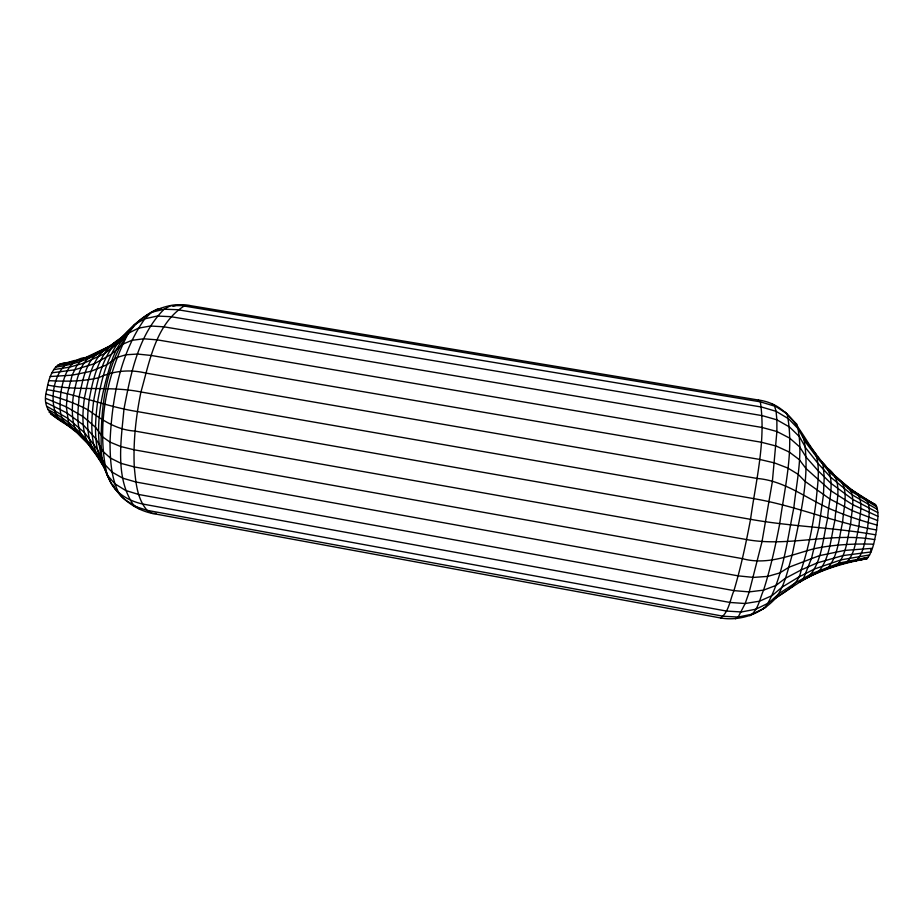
<?xml version="1.0" encoding="UTF-8"?>
<svg xmlns="http://www.w3.org/2000/svg" width="924" height="924" viewBox="0 0 924 924"><rect width="100%" height="100%" fill="white"/><g stroke="black" fill="none" stroke-linecap="round" stroke-linejoin="round"><path stroke-width="1.39" d="M50.497 413.964L65.234 423.388L81.208 436.151C66.066 419.785 38.912 417.717 46.835 389.605C48.164 381.647 50.416 373.446 55.636 367.094C61.284 361.18 70.836 363.536 77.847 360.244M867.082 558.673C843.242 561.931 819.981 569.785 799.375 582.259C820.073 569.842 843.6 562.97 867.082 558.673C873.319 550.542 874.624 539.755 876.576 529.96C876.991 521.806 880.133 511.769 875.282 504.55C854.804 493.682 836.301 479.071 821.286 461.388M771.54 601.085C783.229 592.307 798.532 586.151 801.189 569.946C808.604 547.978 812.97 525.109 816.031 502.159C817.197 486.301 820.674 469.531 815.8 454.007C799.872 432.12 789.165 404.007 758.408 400.034L190.182 305.613C161.919 300.369 138.138 318.341 120.986 338.577C102.737 354.446 79.499 363.929 55.636 367.094M47.863 409.575C76.011 423.319 97.759 448.071 108.466 477.396C90.945 441.256 99.746 398.579 111.342 361.977C119.184 339.027 135.701 318.965 157.842 308.847L161.411 308.593M136.475 323.388C106.306 356.075 100.566 404.735 101.178 447.551C101.525 477.835 122.153 507.184 152.529 513.455L720.72 617.994C741.14 621.448 762.416 613.259 775.987 597.793C785.03 585.077 787.987 569.219 792.307 554.504C799.791 516.308 810.995 476.103 803.626 437.225M132.19 327.881C109.575 345.461 102.298 375.052 97.586 401.905C94.733 424.509 93.047 449.272 105.117 469.611M762.785 609.101L766.677 605.543M110.164 345.761L122.834 337.341M720.72 617.994C729.024 611.723 730.029 599.676 733.945 590.621C740.909 567.209 746.014 543.312 750.542 519.323C755.913 480.653 766.111 440.91 760.348 401.836L758.408 400.034M773.492 599.306L801.431 581L803.753 577.858L811.584 558.108L818.883 527.431L823.434 494.918L824.22 477.119L823.122 465.153L821.91 461.804L802.529 436.613M735.446 618.78L738.184 617.059L752.586 614.067L765.488 607.495C783.24 577.454 786.994 541.314 793.855 507.646C796.754 480.295 803.788 451.663 797.019 424.474L784.938 412.012M790.863 587.56L793.069 586.209M808.188 577.442C822.302 561.942 822.938 537.941 827.696 518.237C828.251 500.011 837.929 475.941 821.91 461.804M817.278 573.111C830.122 559.39 830.734 537.814 834.984 520.189C835.712 503.037 844.721 479.464 827.003 467.844M826.622 569.299C838.276 557.184 838.853 537.872 842.642 522.141C843.323 509.17 848.475 493.589 841.625 481.774M749.803 615.742C758.315 610.383 759.655 598.671 763.582 590.124C770.512 568.445 775.432 546.188 779.694 523.839C784.568 487.733 794.444 450.138 787.109 413.86L772.487 404.296M836.174 565.996C846.731 555.359 847.273 538.091 850.646 524.104C851.247 512.543 855.809 498.59 849.526 488.138L848.151 488.23M845.934 563.236C855.474 553.903 855.994 538.484 858.985 526.068C859.516 515.777 863.536 503.303 857.784 494.063L856.525 494.121M116.609 341.753C98.729 353.361 78.863 362.231 57.623 365.257M122.753 337.225C99.677 348.579 93.52 376.391 89.247 399.445C86.521 420.42 85.297 444.941 101.155 461.376C88.069 441.071 70.501 423.492 49.053 412.127M96.154 454.123C80.815 439.847 81.913 417.186 84.396 398.14C88.242 379.833 91.961 357.114 109.09 346.431L82.409 359.078L76.992 365.303L72.153 375.167L67.325 394.005L66.355 406.895L68.549 422.591L70.166 426.172L74.394 430.238M85.124 357.565C68.018 359.39 63.329 378.528 60.845 392.561C60.072 403.06 57.762 417.486 67.267 424.728M128.401 332.363C104.816 346.315 98.267 375.698 93.659 400.704C90.818 423.308 89.201 449.503 105.024 468.018M100.947 351.79L104.504 350.184M818.121 571.748L821.667 570.339M87.722 357.172L96.2 353.927M825.213 568.93L833.667 566.1M79.106 359.921L86.498 357.565M839.812 564.333L843.508 563.317M76.761 360.279C53.604 361.423 46.385 405.971 59.841 419.669M172.892 306.191L175.491 305.544M845.991 562.704L852.251 561.33M59.598 364.183L70.351 362.162M862.358 559.551L854.746 560.787L855.855 561.007C864.494 552.829 864.98 539.062 867.636 528.02C868.098 518.872 871.655 507.692 866.377 499.538L865.222 499.572L875.282 504.55M95.241 354.065C79.545 360.071 76.738 380.884 73.412 395.414C72.026 406.098 71.529 417.209 74.729 427.627C77.535 435.897 85.851 440.298 90.725 447.216M868.341 557.207L839.327 563.039L812.242 573.423L795.576 582.767L778.863 593.728L768.653 602.968L755.878 609.205L741.452 611.965L726.414 611.053L142.411 503.973C128.459 500.831 113.987 492.584 108.905 478.551M103.442 350.335C85.886 357.126 82.871 380.515 79.118 396.8C78.101 411.619 74.382 432.086 87.676 442.481M53.708 369.635L69.462 367.163L84.269 363.04L104.32 353.742L121.333 340.806L128.321 333.298L134.442 324.659L144.86 318.792L151.467 312.3L164.114 309.228L170.686 305.613L190.182 305.613M869.657 554.943L841.083 559.84L814.564 568.953L798.313 577.304L782.039 587.167L772.164 595.564L759.586 601.166L745.171 603.522L729.995 602.46L138.6 494.456L125.618 490.459L114.865 483.772L107.115 474.878C96.235 427.512 105.96 375.987 128.321 333.298L138.242 328.216L150.427 325.999L163.998 326.819L762.127 427.477L776.899 431.508L789.766 438.184L799.768 446.997L806.225 457.288L818.214 470.847L830.676 483.102L852.54 499.283L877.742 512.566M51.883 372.811L74.451 369.854L94.433 363.686L111.296 354.319L122.418 344.352L131.832 340.332L143.763 338.796L157.346 339.87L761.214 442.215L776.148 446.026L789.177 451.998L799.318 459.655L805.878 468.41L830.572 490.563L852.54 504.585L877.8 516.297M872.325 548.336L844.686 550.415L819.403 555.659L788.877 567.267L779.821 572.915L767.74 576.391L753.487 577.408L738.126 575.86L134.28 466.932L121.113 463.398L110.418 458.061L102.934 451.374L95.911 438.808L83.264 424.89L66.609 412.797L46.408 402.702M50.242 376.518L72.153 375.167L91.21 371.252L106.941 364.726L116.955 357.484L125.895 354.77L137.56 354.054L151.12 355.451L759.54 459.401L774.624 462.959L787.826 468.064L798.163 474.324L804.908 481.254L830.029 499.087L852.217 510.626L877.627 520.535M156.087 513.409L152.529 513.455L147.112 510.337L134.303 506.144C114.564 478.401 121.148 440.875 123.966 409.066C130.711 374.104 138.023 335.377 164.114 309.228L177.639 309.702L761.665 407.057L776.079 411.319L788.692 418.884L798.579 429.186L805.058 441.487L817.082 457.657L829.602 472.291L851.593 491.487L876.922 507.01M873.584 544.19C853.707 543.601 833.691 544.559 814.194 548.706C790.644 555.024 767.37 565.569 742.399 558.65L133.992 449.769L120.755 446.535L110.002 442.111L102.506 436.833L95.542 427.281L82.964 416.505L66.355 406.895L46.2 398.579M48.822 380.642C65.431 381.508 82.363 381.658 98.637 377.72C113.386 370.847 129.464 369.126 145.576 373.03L757.137 478.459C784.176 480.688 805.266 497.655 829.059 508.419C844.651 515.234 860.833 520.57 877.211 525.144M874.739 539.639C831.831 531.958 789.131 547.262 746.592 539.57L135.031 431.081C116.667 429.937 102.287 420.074 88.057 409.898C74.879 402.922 60.649 398.232 46.339 394.167M47.678 385.054C78.586 391.395 110.152 385.712 140.933 391.972L754.1 498.694C795.749 505.798 834.869 522.845 876.576 529.96M875.744 534.846C834.268 527.465 791.984 526.703 750.542 519.323L137.376 411.573C106.595 406.756 77.697 394.375 46.835 389.605M865.927 559.32L864.032 558.119M61.504 363.883L63.294 364.368M46.974 406.41L67.36 418.075L84.257 432.363L97.182 449.018L104.493 464.195L112.07 472.106L122.765 478.193L135.84 481.993L733.945 590.621L749.237 591.903L763.582 590.124L775.929 585.458L785.412 578.262L801.189 569.946L816.966 562.97L842.896 555.59L871.009 551.951L870.882 549.249M877.442 509.436L852.217 494.871L830.353 476.957L817.902 463.317L805.947 448.221L799.514 436.752L789.593 427.05L776.876 419.831L762.265 415.65L170.848 316.678L157.288 316.054L144.86 318.792C119.612 354.331 111.966 399.399 110.002 442.111C110.199 459.228 110.915 477.107 118.676 492.735C123.25 500.97 132.894 503.453 139.778 509.274M876.195 505.37L850.681 489.223L834.118 475.005M117.498 490.228L115.015 488.773L113.537 485.146M53.962 415.373L56.214 416.701M850.242 489.708L852.344 491.175M835.354 477.731L837.271 479.406M90.298 445.356L92.042 447.274M814.102 452.425L815.88 454.677M817.659 456.93L819.438 459.182M776.899 431.508L772.349 481.704L761.988 541.753L749.237 591.903L745.171 603.522L738.184 617.059L723.296 616.25L147.112 510.337C136.844 498.463 135.782 481.866 134.28 466.932C133.125 441.776 135.909 416.608 140.933 391.972C149.526 361.862 155.671 323.989 184.153 306.029L760.348 401.836L774.601 406.133L776.079 411.319L776.876 419.831L776.899 431.508"/></g></svg>
